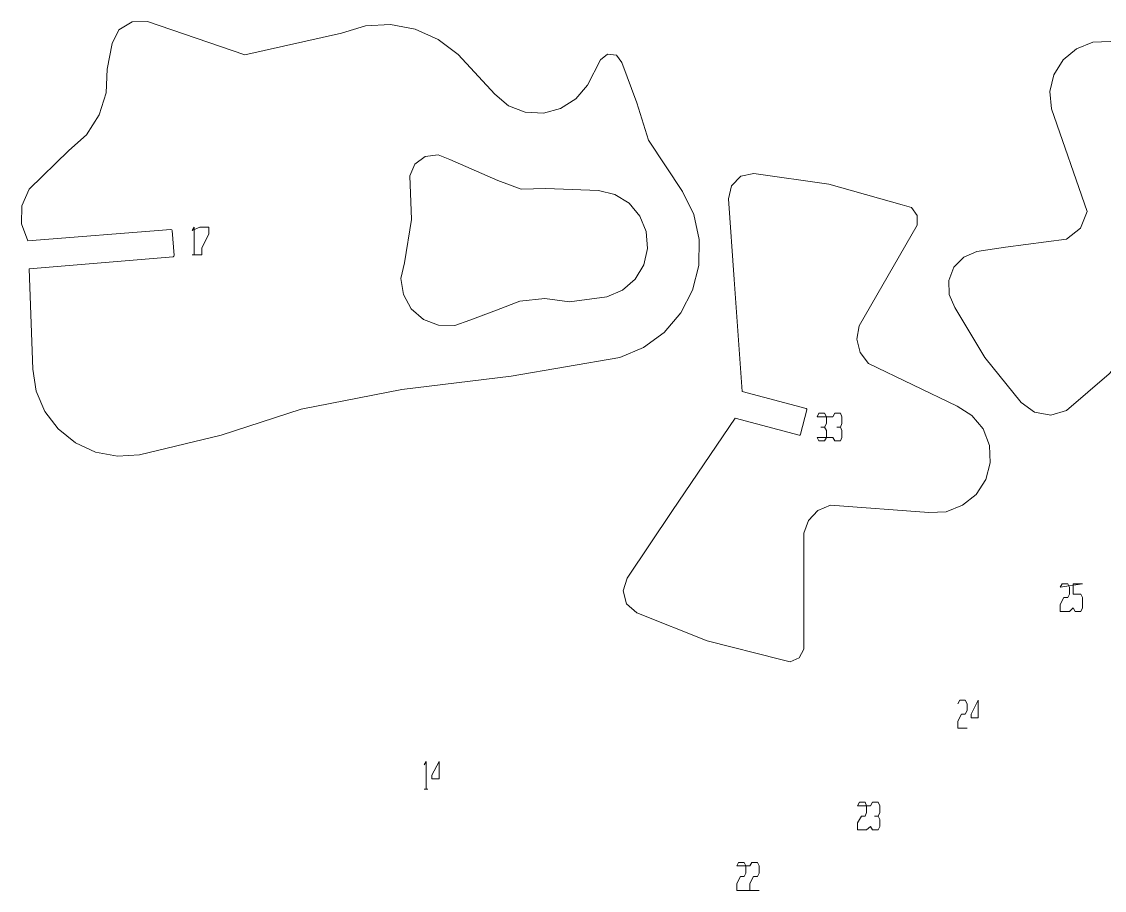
# Model space of a CAD drawing. Header units: millimetres. Extents: x -353 to 643, y -346 to 129.
# Drawn here: x -106 to 12.3, y -157.4 to -62.4 of the extents above; entities that cross this region are included whole.
import ezdxf

# ---------------------------------------------------------------- set-up
doc = ezdxf.new("R2010")
doc.units = ezdxf.units.MM
doc.header["$MEASUREMENT"] = 0
doc.layers.add('Layer 1', color=7, linetype='Continuous')

msp = doc.modelspace()

# ---------------------------------------------------------------- linework, layer by layer
at = {"layer": 'Layer 1', "lineweight": 9}
for points, knots in [([(-104.8052, -100.4263), (-104.8052, -100.4263), (-105.2111, -89.437), (-105.2111, -89.437), (-105.2111, -89.437), (-105.2111, -89.437), (-89.4666, -88.1322), (-89.4666, -88.1322), (-89.4666, -88.1322), (-89.4666, -88.1322), (-89.3796, -88.0742), (-89.3796, -88.0742), (-89.3796, -88.0742), (-89.3796, -88.0742), (-89.3506, -87.9872), (-89.3506, -87.9872), (-89.3506, -87.9872), (-89.3506, -87.9872), (-89.5826, -85.2326), (-89.5826, -85.2326), (-89.5826, -85.2326), (-89.5826, -85.2326), (-89.6115, -85.1746), (-89.6115, -85.1746), (-89.6115, -85.1746), (-89.6115, -85.1746), (-89.6985, -85.1456), (-89.6985, -85.1456), (-89.6985, -85.1456), (-89.6985, -85.1456), (-105.356, -86.3924), (-105.356, -86.3924), (-105.356, -86.3924), (-105.356, -86.3924), (-106.023, -84.5368), (-106.023, -84.5368), (-106.023, -84.5368), (-106.023, -84.5368), (-105.994, -82.5651), (-105.994, -82.5651), (-105.994, -82.5651), (-105.994, -82.5651), (-105.2111, -80.7383), (-105.2111, -80.7383), (-105.2111, -80.7383), (-105.2111, -80.7383), (-100.8618, -76.5051), (-100.8618, -76.5051), (-100.8618, -76.5051), (-100.8618, -76.5051), (-98.9481, -74.7942), (-98.9481, -74.7942), (-98.9481, -74.7942), (-98.9481, -74.7942), (-97.5563, -72.6196), (-97.5563, -72.6196), (-97.5563, -72.6196), (-97.5563, -72.6196), (-96.7734, -70.184), (-96.7734, -70.184), (-96.7734, -70.184), (-96.7734, -70.184), (-96.6865, -67.6034), (-96.6865, -67.6034), (-96.6865, -67.6034), (-96.6865, -67.6034), (-96.1355, -64.8199), (-96.1355, -64.8199), (-96.1355, -64.8199), (-96.1355, -64.8199), (-95.3817, -63.3121), (-95.3817, -63.3121), (-95.3817, -63.3121), (-95.3817, -63.3121), (-93.9319, -62.4422), (-93.9319, -62.4422), (-93.9319, -62.4422), (-93.9319, -62.4422), (-92.2502, -62.4133), (-92.2502, -62.4133), (-92.2502, -62.4133), (-92.2502, -62.4133), (-81.6088, -66.0377), (-81.6088, -66.0377), (-81.6088, -66.0377), (-81.6088, -66.0377), (-71.0546, -63.66), (-71.0546, -63.66), (-71.0546, -63.66), (-71.0546, -63.66), (-68.4159, -62.8771), (-68.4159, -62.8771), (-68.4159, -62.8771), (-68.4159, -62.8771), (-65.6903, -62.7322), (-65.6903, -62.7322), (-65.6903, -62.7322), (-65.6903, -62.7322), (-62.9938, -63.2251), (-62.9938, -63.2251), (-62.9938, -63.2251), (-62.9938, -63.2251), (-60.4712, -64.3559), (-60.4712, -64.3559), (-60.4712, -64.3559), (-60.4712, -64.3559), (-58.2965, -66.0086), (-58.2965, -66.0086), (-58.2965, -66.0086), (-58.2965, -66.0086), (-54.2951, -70.3579), (-54.2951, -70.3579), (-54.2951, -70.3579), (-54.2951, -70.3579), (-52.7875, -71.6048), (-52.7875, -71.6048), (-52.7875, -71.6048), (-52.7875, -71.6048), (-50.9607, -72.3007), (-50.9607, -72.3007), (-50.9607, -72.3007), (-50.9607, -72.3007), (-48.989, -72.4167), (-48.989, -72.4167), (-48.989, -72.4167), (-48.989, -72.4167), (-47.1043, -71.8948), (-47.1043, -71.8948), (-47.1043, -71.8948), (-47.1043, -71.8948), (-45.4516, -70.851), (-45.4516, -70.851), (-45.4516, -70.851), (-45.4516, -70.851), (-44.1758, -69.3431), (-44.1758, -69.3431), (-44.1758, -69.3431), (-44.1758, -69.3431), (-42.726, -66.5886), (-42.726, -66.5886), (-42.726, -66.5886), (-42.726, -66.5886), (-41.9721, -65.9797), (-41.9721, -65.9797), (-41.9721, -65.9797), (-41.9721, -65.9797), (-40.9862, -66.0956), (-40.9862, -66.0956), (-40.9862, -66.0956), (-40.9862, -66.0956), (-40.4064, -66.8785), (-40.4064, -66.8785), (-40.4064, -66.8785), (-40.4064, -66.8785), (-38.7536, -71.2859), (-38.7536, -71.2859), (-38.7536, -71.2859), (-38.7536, -71.2859), (-37.5068, -75.3742), (-37.5068, -75.3742), (-37.5068, -75.3742), (-37.5068, -75.3742), (-33.7664, -80.9704), (-33.7664, -80.9704), (-33.7664, -80.9704), (-33.7664, -80.9704), (-32.5486, -83.493), (-32.5486, -83.493), (-32.5486, -83.493), (-32.5486, -83.493), (-31.9397, -86.2475), (-31.9397, -86.2475), (-31.9397, -86.2475), (-31.9397, -86.2475), (-31.9978, -89.0601), (-31.9978, -89.0601), (-31.9978, -89.0601), (-31.9978, -89.0601), (-32.6646, -91.7567), (-32.6646, -91.7567), (-32.6646, -91.7567), (-32.6646, -91.7567), (-33.9694, -94.2502), (-33.9694, -94.2502), (-33.9694, -94.2502), (-33.9694, -94.2502), (-35.7961, -96.3959), (-35.7961, -96.3959), (-35.7961, -96.3959), (-35.7961, -96.3959), (-38.0577, -98.0486), (-38.0577, -98.0486), (-38.0577, -98.0486), (-38.0577, -98.0486), (-40.6383, -99.1505), (-40.6383, -99.1505), (-40.6383, -99.1505), (-40.6383, -99.1505), (-52.4975, -101.1801), (-52.4975, -101.1801), (-52.4975, -101.1801), (-52.4975, -101.1801), (-64.4436, -102.63), (-64.4436, -102.63), (-64.4436, -102.63), (-64.4436, -102.63), (-75.4618, -104.8046), (-75.4618, -104.8046), (-75.4618, -104.8046), (-75.4618, -104.8046), (-84.2184, -107.6171), (-84.2184, -107.6171), (-84.2184, -107.6171), (-84.2184, -107.6171), (-93.1491, -109.7628), (-93.1491, -109.7628), (-93.1491, -109.7628), (-93.1491, -109.7628), (-95.5556, -109.9078), (-95.5556, -109.9078), (-95.5556, -109.9078), (-95.5556, -109.9078), (-97.9333, -109.4728), (-97.9333, -109.4728), (-97.9333, -109.4728), (-97.9333, -109.4728), (-100.1369, -108.458), (-100.1369, -108.458), (-100.1369, -108.458), (-100.1369, -108.458), (-102.0217, -106.9502), (-102.0217, -106.9502), (-102.0217, -106.9502), (-102.0217, -106.9502), (-103.4714, -105.0365), (-103.4714, -105.0365), (-103.4714, -105.0365), (-103.4714, -105.0365), (-104.4282, -102.8039), (-104.4282, -102.8039), (-104.4282, -102.8039), (-104.4282, -102.8039), (-104.8052, -100.4263), (-104.8052, -100.4263)], [0, 0, 0, 0, 0.01612903, 0.01612903, 0.01612903, 0.01612903, 0.03225806, 0.03225806, 0.03225806, 0.03225806, 0.0483871, 0.0483871, 0.0483871, 0.0483871, 0.06451613, 0.06451613, 0.06451613, 0.06451613, 0.08064516, 0.08064516, 0.08064516, 0.08064516, 0.09677419, 0.09677419, 0.09677419, 0.09677419, 0.11290323, 0.11290323, 0.11290323, 0.11290323, 0.12903226, 0.12903226, 0.12903226, 0.12903226, 0.14516129, 0.14516129, 0.14516129, 0.14516129, 0.16129032, 0.16129032, 0.16129032, 0.16129032, 0.17741935, 0.17741935, 0.17741935, 0.17741935, 0.19354839, 0.19354839, 0.19354839, 0.19354839, 0.20967742, 0.20967742, 0.20967742, 0.20967742, 0.22580645, 0.22580645, 0.22580645, 0.22580645, 0.24193548, 0.24193548, 0.24193548, 0.24193548, 0.25806452, 0.25806452, 0.25806452, 0.25806452, 0.27419355, 0.27419355, 0.27419355, 0.27419355, 0.29032258, 0.29032258, 0.29032258, 0.29032258, 0.30645161, 0.30645161, 0.30645161, 0.30645161, 0.32258065, 0.32258065, 0.32258065, 0.32258065, 0.33870968, 0.33870968, 0.33870968, 0.33870968, 0.35483871, 0.35483871, 0.35483871, 0.35483871, 0.37096774, 0.37096774, 0.37096774, 0.37096774, 0.38709677, 0.38709677, 0.38709677, 0.38709677, 0.40322581, 0.40322581, 0.40322581, 0.40322581, 0.41935484, 0.41935484, 0.41935484, 0.41935484, 0.43548387, 0.43548387, 0.43548387, 0.43548387, 0.4516129, 0.4516129, 0.4516129, 0.4516129, 0.46774194, 0.46774194, 0.46774194, 0.46774194, 0.48387097, 0.48387097, 0.48387097, 0.48387097, 0.5, 0.5, 0.5, 0.5, 0.51612903, 0.51612903, 0.51612903, 0.51612903, 0.53225806, 0.53225806, 0.53225806, 0.53225806, 0.5483871, 0.5483871, 0.5483871, 0.5483871, 0.56451613, 0.56451613, 0.56451613, 0.56451613, 0.58064516, 0.58064516, 0.58064516, 0.58064516, 0.59677419, 0.59677419, 0.59677419, 0.59677419, 0.61290323, 0.61290323, 0.61290323, 0.61290323, 0.62903226, 0.62903226, 0.62903226, 0.62903226, 0.64516129, 0.64516129, 0.64516129, 0.64516129, 0.66129032, 0.66129032, 0.66129032, 0.66129032, 0.67741935, 0.67741935, 0.67741935, 0.67741935, 0.69354839, 0.69354839, 0.69354839, 0.69354839, 0.70967742, 0.70967742, 0.70967742, 0.70967742, 0.72580645, 0.72580645, 0.72580645, 0.72580645, 0.74193548, 0.74193548, 0.74193548, 0.74193548, 0.75806452, 0.75806452, 0.75806452, 0.75806452, 0.77419355, 0.77419355, 0.77419355, 0.77419355, 0.79032258, 0.79032258, 0.79032258, 0.79032258, 0.80645161, 0.80645161, 0.80645161, 0.80645161, 0.82258065, 0.82258065, 0.82258065, 0.82258065, 0.83870968, 0.83870968, 0.83870968, 0.83870968, 0.85483871, 0.85483871, 0.85483871, 0.85483871, 0.87096774, 0.87096774, 0.87096774, 0.87096774, 0.88709677, 0.88709677, 0.88709677, 0.88709677, 0.90322581, 0.90322581, 0.90322581, 0.90322581, 0.91935484, 0.91935484, 0.91935484, 0.91935484, 0.93548387, 0.93548387, 0.93548387, 0.93548387, 0.9516129, 0.9516129, 0.9516129, 0.9516129, 0.96774194, 0.96774194, 0.96774194, 0.96774194, 1, 1, 1, 1]), ([(26.6309, -87.6103), (26.6309, -87.6103), (24.4562, -88.0161), (24.4562, -88.0161), (24.4562, -88.0161), (24.4562, -88.0161), (21.0348, -82.2461), (21.0348, -82.2461), (21.0348, -82.2461), (21.0348, -82.2461), (20.9768, -82.1881), (20.9768, -82.1881), (20.9768, -82.1881), (20.9768, -82.1881), (20.8898, -82.2171), (20.8898, -82.2171), (20.8898, -82.2171), (20.8898, -82.2171), (18.5122, -83.6089), (18.5122, -83.6089), (18.5122, -83.6089), (18.5122, -83.6089), (18.4542, -83.6959), (18.4542, -83.6959), (18.4542, -83.6959), (18.4542, -83.6959), (18.4542, -83.7829), (18.4542, -83.7829), (18.4542, -83.7829), (18.4542, -83.7829), (21.8177, -89.466), (21.8177, -89.466), (21.8177, -89.466), (21.8177, -89.466), (21.8177, -89.6109), (21.8177, -89.6109), (21.8177, -89.6109), (21.8177, -89.6109), (20.4548, -91.2637), (20.4548, -91.2637), (20.4548, -91.2637), (20.4548, -91.2637), (16.9754, -96.3379), (16.9754, -96.3379), (16.9754, -96.3379), (16.9754, -96.3379), (12.8581, -100.9191), (12.8581, -100.9191), (12.8581, -100.9191), (12.8581, -100.9191), (8.1898, -104.9205), (8.1898, -104.9205), (8.1898, -104.9205), (8.1898, -104.9205), (6.4792, -105.4424), (6.4792, -105.4424), (6.4792, -105.4424), (6.4792, -105.4424), (4.7104, -105.1235), (4.7104, -105.1235), (4.7104, -105.1235), (4.7104, -105.1235), (3.2607, -104.0506), (3.2607, -104.0506), (3.2607, -104.0506), (3.2607, -104.0506), (-0.7407, -99.1215), (-0.7407, -99.1215), (-0.7407, -99.1215), (-0.7407, -99.1215), (-4.0171, -93.6702), (-4.0171, -93.6702), (-4.0171, -93.6702), (-4.0171, -93.6702), (-4.626, -92.2496), (-4.626, -92.2496), (-4.626, -92.2496), (-4.626, -92.2496), (-4.655, -90.7127), (-4.655, -90.7127), (-4.655, -90.7127), (-4.655, -90.7127), (-4.1041, -89.263), (-4.1041, -89.263), (-4.1041, -89.263), (-4.1041, -89.263), (-3.0023, -88.1612), (-3.0023, -88.1612), (-3.0023, -88.1612), (-3.0023, -88.1612), (-1.5815, -87.5523), (-1.5815, -87.5523), (-1.5815, -87.5523), (-1.5815, -87.5523), (1.55, -87.0883), (1.55, -87.0883), (1.55, -87.0883), (1.55, -87.0883), (8.2188, -86.1894), (8.2188, -86.1894), (8.2188, -86.1894), (8.2188, -86.1894), (9.7266, -85.0007), (9.7266, -85.0007), (9.7266, -85.0007), (9.7266, -85.0007), (10.4514, -83.174), (10.4514, -83.174), (10.4514, -83.174), (10.4514, -83.174), (6.5662, -71.9527), (6.5662, -71.9527), (6.5662, -71.9527), (6.5662, -71.9527), (6.3922, -70.0681), (6.3922, -70.0681), (6.3922, -70.0681), (6.3922, -70.0681), (6.827, -68.2123), (6.827, -68.2123), (6.827, -68.2123), (6.827, -68.2123), (7.8418, -66.5886), (7.8418, -66.5886), (7.8418, -66.5886), (7.8418, -66.5886), (9.2917, -65.3708), (9.2917, -65.3708), (9.2917, -65.3708), (9.2917, -65.3708), (11.0894, -64.6749), (11.0894, -64.6749), (11.0894, -64.6749), (11.0894, -64.6749), (12.974, -64.5879), (12.974, -64.5879), (12.974, -64.5879), (12.974, -64.5879), (14.8298, -65.0808), (14.8298, -65.0808), (14.8298, -65.0808), (14.8298, -65.0808), (16.3955, -66.1537), (16.3955, -66.1537), (16.3955, -66.1537), (16.3955, -66.1537), (24.3692, -74.9393), (24.3692, -74.9393), (24.3692, -74.9393), (24.3692, -74.9393), (26.312, -75.2003), (26.312, -75.2003), (26.312, -75.2003), (26.312, -75.2003), (28.0807, -74.4174), (28.0807, -74.4174), (28.0807, -74.4174), (28.0807, -74.4174), (32.0821, -68.9952), (32.0821, -68.9952), (32.0821, -68.9952), (32.0821, -68.9952), (33.9958, -66.5016), (33.9958, -66.5016), (33.9958, -66.5016), (33.9958, -66.5016), (35.2136, -65.5158), (35.2136, -65.5158), (35.2136, -65.5158), (35.2136, -65.5158), (36.6924, -65.1099), (36.6924, -65.1099), (36.6924, -65.1099), (36.6924, -65.1099), (38.2291, -65.3127), (38.2291, -65.3127), (38.2291, -65.3127), (38.2291, -65.3127), (39.5918, -66.0667), (39.5918, -66.0667), (39.5918, -66.0667), (39.5918, -66.0667), (40.5198, -67.2845), (40.5198, -67.2845), (40.5198, -67.2845), (40.5198, -67.2845), (43.7382, -72.7936), (43.7382, -72.7936), (43.7382, -72.7936), (43.7382, -72.7936), (46.1158, -78.6797), (46.1158, -78.6797), (46.1158, -78.6797), (46.1158, -78.6797), (46.3767, -80.4483), (46.3767, -80.4483), (46.3767, -80.4483), (46.3767, -80.4483), (45.7969, -82.1592), (45.7969, -82.1592), (45.7969, -82.1592), (45.7969, -82.1592), (44.5211, -83.4059), (44.5211, -83.4059), (44.5211, -83.4059), (44.5211, -83.4059), (38.751, -85.5805), (38.751, -85.5805), (38.751, -85.5805), (38.751, -85.5805), (32.778, -86.9723), (32.778, -86.9723), (32.778, -86.9723), (32.778, -86.9723), (26.6309, -87.6103), (26.6309, -87.6103)], [0, 0, 0, 0, 0.01818182, 0.01818182, 0.01818182, 0.01818182, 0.03636364, 0.03636364, 0.03636364, 0.03636364, 0.05454545, 0.05454545, 0.05454545, 0.05454545, 0.07272727, 0.07272727, 0.07272727, 0.07272727, 0.09090909, 0.09090909, 0.09090909, 0.09090909, 0.10909091, 0.10909091, 0.10909091, 0.10909091, 0.12727273, 0.12727273, 0.12727273, 0.12727273, 0.14545455, 0.14545455, 0.14545455, 0.14545455, 0.16363636, 0.16363636, 0.16363636, 0.16363636, 0.18181818, 0.18181818, 0.18181818, 0.18181818, 0.2, 0.2, 0.2, 0.2, 0.21818182, 0.21818182, 0.21818182, 0.21818182, 0.23636364, 0.23636364, 0.23636364, 0.23636364, 0.25454545, 0.25454545, 0.25454545, 0.25454545, 0.27272727, 0.27272727, 0.27272727, 0.27272727, 0.29090909, 0.29090909, 0.29090909, 0.29090909, 0.30909091, 0.30909091, 0.30909091, 0.30909091, 0.32727273, 0.32727273, 0.32727273, 0.32727273, 0.34545455, 0.34545455, 0.34545455, 0.34545455, 0.36363636, 0.36363636, 0.36363636, 0.36363636, 0.38181818, 0.38181818, 0.38181818, 0.38181818, 0.4, 0.4, 0.4, 0.4, 0.41818182, 0.41818182, 0.41818182, 0.41818182, 0.43636364, 0.43636364, 0.43636364, 0.43636364, 0.45454545, 0.45454545, 0.45454545, 0.45454545, 0.47272727, 0.47272727, 0.47272727, 0.47272727, 0.49090909, 0.49090909, 0.49090909, 0.49090909, 0.50909091, 0.50909091, 0.50909091, 0.50909091, 0.52727273, 0.52727273, 0.52727273, 0.52727273, 0.54545455, 0.54545455, 0.54545455, 0.54545455, 0.56363636, 0.56363636, 0.56363636, 0.56363636, 0.58181818, 0.58181818, 0.58181818, 0.58181818, 0.6, 0.6, 0.6, 0.6, 0.61818182, 0.61818182, 0.61818182, 0.61818182, 0.63636364, 0.63636364, 0.63636364, 0.63636364, 0.65454545, 0.65454545, 0.65454545, 0.65454545, 0.67272727, 0.67272727, 0.67272727, 0.67272727, 0.69090909, 0.69090909, 0.69090909, 0.69090909, 0.70909091, 0.70909091, 0.70909091, 0.70909091, 0.72727273, 0.72727273, 0.72727273, 0.72727273, 0.74545455, 0.74545455, 0.74545455, 0.74545455, 0.76363636, 0.76363636, 0.76363636, 0.76363636, 0.78181818, 0.78181818, 0.78181818, 0.78181818, 0.8, 0.8, 0.8, 0.8, 0.81818182, 0.81818182, 0.81818182, 0.81818182, 0.83636364, 0.83636364, 0.83636364, 0.83636364, 0.85454545, 0.85454545, 0.85454545, 0.85454545, 0.87272727, 0.87272727, 0.87272727, 0.87272727, 0.89090909, 0.89090909, 0.89090909, 0.89090909, 0.90909091, 0.90909091, 0.90909091, 0.90909091, 0.92727273, 0.92727273, 0.92727273, 0.92727273, 0.94545455, 0.94545455, 0.94545455, 0.94545455, 0.96363636, 0.96363636, 0.96363636, 0.96363636, 1, 1, 1, 1]), ([(-55.571, -94.4822), (-55.571, -94.4822), (-55.571, -94.5112), (-55.571, -94.5112), (-55.571, -94.5112), (-55.571, -94.5112), (-54.1212, -93.9602), (-54.1212, -93.9602), (-54.1212, -93.9602), (-54.1212, -93.9602), (-51.5697, -92.9745), (-51.5697, -92.9745), (-51.5697, -92.9745), (-51.5697, -92.9745), (-48.844, -92.6845), (-48.844, -92.6845), (-48.844, -92.6845), (-48.844, -92.6845), (-46.1475, -93.0615), (-46.1475, -93.0615), (-46.1475, -93.0615), (-46.1475, -93.0615), (-42.0301, -92.5105), (-42.0301, -92.5105), (-42.0301, -92.5105), (-42.0301, -92.5105), (-40.3484, -91.7856), (-40.3484, -91.7856), (-40.3484, -91.7856), (-40.3484, -91.7856), (-38.9566, -90.5678), (-38.9566, -90.5678), (-38.9566, -90.5678), (-38.9566, -90.5678), (-37.9998, -89.002), (-37.9998, -89.002), (-37.9998, -89.002), (-37.9998, -89.002), (-37.5938, -87.2044), (-37.5938, -87.2044), (-37.5938, -87.2044), (-37.5938, -87.2044), (-37.7388, -85.3777), (-37.7388, -85.3777), (-37.7388, -85.3777), (-37.7388, -85.3777), (-38.4347, -83.6959), (-38.4347, -83.6959), (-38.4347, -83.6959), (-38.4347, -83.6959), (-39.6235, -82.2752), (-39.6235, -82.2752), (-39.6235, -82.2752), (-39.6235, -82.2752), (-41.1893, -81.3183), (-41.1893, -81.3183), (-41.1893, -81.3183), (-41.1893, -81.3183), (-42.958, -80.8834), (-42.958, -80.8834), (-42.958, -80.8834), (-42.958, -80.8834), (-48.728, -80.6514), (-48.728, -80.6514), (-48.728, -80.6514), (-48.728, -80.6514), (-51.4246, -80.7383), (-51.4246, -80.7383), (-51.4246, -80.7383), (-51.4246, -80.7383), (-53.9762, -79.7815), (-53.9762, -79.7815), (-53.9762, -79.7815), (-53.9762, -79.7815), (-59.1954, -77.4909), (-59.1954, -77.4909), (-59.1954, -77.4909), (-59.1954, -77.4909), (-60.5002, -76.969), (-60.5002, -76.969), (-60.5002, -76.969), (-60.5002, -76.969), (-61.892, -77.143), (-61.892, -77.143), (-61.892, -77.143), (-61.892, -77.143), (-63.0228, -77.9838), (-63.0228, -77.9838), (-63.0228, -77.9838), (-63.0228, -77.9838), (-63.6027, -79.2596), (-63.6027, -79.2596), (-63.6027, -79.2596), (-63.6027, -79.2596), (-63.3998, -84.0438), (-63.3998, -84.0438), (-63.3998, -84.0438), (-63.3998, -84.0438), (-64.1827, -88.7701), (-64.1827, -88.7701), (-64.1827, -88.7701), (-64.1827, -88.7701), (-64.5595, -90.5098), (-64.5595, -90.5098), (-64.5595, -90.5098), (-64.5595, -90.5098), (-64.2696, -92.2496), (-64.2696, -92.2496), (-64.2696, -92.2496), (-64.2696, -92.2496), (-63.4287, -93.8153), (-63.4287, -93.8153), (-63.4287, -93.8153), (-63.4287, -93.8153), (-62.095, -94.9752), (-62.095, -94.9752), (-62.095, -94.9752), (-62.095, -94.9752), (-60.4422, -95.613), (-60.4422, -95.613), (-60.4422, -95.613), (-60.4422, -95.613), (-58.6735, -95.642), (-58.6735, -95.642), (-58.6735, -95.642), (-58.6735, -95.642), (-57.0207, -95.0622), (-57.0207, -95.0622), (-57.0207, -95.0622), (-57.0207, -95.0622), (-55.571, -94.5112), (-55.571, -94.5112), (-55.571, -94.5112), (-55.571, -94.5112), (-55.571, -94.4822), (-55.571, -94.4822)], [0, 0, 0, 0, 0.02857143, 0.02857143, 0.02857143, 0.02857143, 0.05714286, 0.05714286, 0.05714286, 0.05714286, 0.08571429, 0.08571429, 0.08571429, 0.08571429, 0.11428571, 0.11428571, 0.11428571, 0.11428571, 0.14285714, 0.14285714, 0.14285714, 0.14285714, 0.17142857, 0.17142857, 0.17142857, 0.17142857, 0.2, 0.2, 0.2, 0.2, 0.22857143, 0.22857143, 0.22857143, 0.22857143, 0.25714286, 0.25714286, 0.25714286, 0.25714286, 0.28571429, 0.28571429, 0.28571429, 0.28571429, 0.31428571, 0.31428571, 0.31428571, 0.31428571, 0.34285714, 0.34285714, 0.34285714, 0.34285714, 0.37142857, 0.37142857, 0.37142857, 0.37142857, 0.4, 0.4, 0.4, 0.4, 0.42857143, 0.42857143, 0.42857143, 0.42857143, 0.45714286, 0.45714286, 0.45714286, 0.45714286, 0.48571429, 0.48571429, 0.48571429, 0.48571429, 0.51428571, 0.51428571, 0.51428571, 0.51428571, 0.54285714, 0.54285714, 0.54285714, 0.54285714, 0.57142857, 0.57142857, 0.57142857, 0.57142857, 0.6, 0.6, 0.6, 0.6, 0.62857143, 0.62857143, 0.62857143, 0.62857143, 0.65714286, 0.65714286, 0.65714286, 0.65714286, 0.68571429, 0.68571429, 0.68571429, 0.68571429, 0.71428571, 0.71428571, 0.71428571, 0.71428571, 0.74285714, 0.74285714, 0.74285714, 0.74285714, 0.77142857, 0.77142857, 0.77142857, 0.77142857, 0.8, 0.8, 0.8, 0.8, 0.82857143, 0.82857143, 0.82857143, 0.82857143, 0.85714286, 0.85714286, 0.85714286, 0.85714286, 0.88571429, 0.88571429, 0.88571429, 0.88571429, 0.91428571, 0.91428571, 0.91428571, 0.91428571, 0.94285714, 0.94285714, 0.94285714, 0.94285714, 1, 1, 1, 1]), ([(-34.8683, -115.8808), (-34.8683, -115.8808), (-28.0095, -105.7654), (-28.0095, -105.7654), (-28.0095, -105.7654), (-28.0095, -105.7654), (-21.0375, -107.6171), (-21.0375, -107.6171), (-21.0375, -107.6171), (-21.0375, -107.6171), (-20.9215, -107.6171), (-20.9215, -107.6171), (-20.9215, -107.6171), (-20.9215, -107.6171), (-20.8635, -107.5301), (-20.8635, -107.5301), (-20.8635, -107.5301), (-20.8635, -107.5301), (-20.1676, -104.8626), (-20.1676, -104.8626), (-20.1676, -104.8626), (-20.1676, -104.8626), (-20.1676, -104.7756), (-20.1676, -104.7756), (-20.1676, -104.7756), (-20.1676, -104.7756), (-20.2546, -104.7175), (-20.2546, -104.7175), (-20.2546, -104.7175), (-20.2546, -104.7175), (-27.2424, -102.8619), (-27.2424, -102.8619), (-27.2424, -102.8619), (-27.2424, -102.8619), (-28.1413, -90.6257), (-28.1413, -90.6257), (-28.1413, -90.6257), (-28.1413, -90.6257), (-28.7502, -81.7822), (-28.7502, -81.7822), (-28.7502, -81.7822), (-28.7502, -81.7822), (-28.4313, -80.3614), (-28.4313, -80.3614), (-28.4313, -80.3614), (-28.4313, -80.3614), (-27.3875, -79.3175), (-27.3875, -79.3175), (-27.3875, -79.3175), (-27.3875, -79.3175), (-25.9667, -79.0277), (-25.9667, -79.0277), (-25.9667, -79.0277), (-25.9667, -79.0277), (-17.7609, -80.1874), (-17.7609, -80.1874), (-17.7609, -80.1874), (-17.7609, -80.1874), (-9.7582, -82.449), (-9.7582, -82.449), (-9.7582, -82.449), (-9.7582, -82.449), (-8.7434, -82.739), (-8.7434, -82.739), (-8.7434, -82.739), (-8.7434, -82.739), (-8.1054, -83.6089), (-8.1054, -83.6089), (-8.1054, -83.6089), (-8.1054, -83.6089), (-8.1345, -84.6527), (-8.1345, -84.6527), (-8.1345, -84.6527), (-8.1345, -84.6527), (-14.4554, -95.6709), (-14.4554, -95.6709), (-14.4554, -95.6709), (-14.4554, -95.6709), (-14.7164, -97.1497), (-14.7164, -97.1497), (-14.7164, -97.1497), (-14.7164, -97.1497), (-14.3395, -98.5996), (-14.3395, -98.5996), (-14.3395, -98.5996), (-14.3395, -98.5996), (-13.4406, -99.7883), (-13.4406, -99.7883), (-13.4406, -99.7883), (-13.4406, -99.7883), (-3.7561, -104.4565), (-3.7561, -104.4565), (-3.7561, -104.4565), (-3.7561, -104.4565), (-2.1324, -105.4715), (-2.1324, -105.4715), (-2.1324, -105.4715), (-2.1324, -105.4715), (-0.9146, -106.9502), (-0.9146, -106.9502), (-0.9146, -106.9502), (-0.9146, -106.9502), (-0.2187, -108.7479), (-0.2187, -108.7479), (-0.2187, -108.7479), (-0.2187, -108.7479), (-0.1318, -110.6616), (-0.1318, -110.6616), (-0.1318, -110.6616), (-0.1318, -110.6616), (-0.6246, -112.4883), (-0.6246, -112.4883), (-0.6246, -112.4883), (-0.6246, -112.4883), (-1.6685, -114.112), (-1.6685, -114.112), (-1.6685, -114.112), (-1.6685, -114.112), (-3.1472, -115.3009), (-3.1472, -115.3009), (-3.1472, -115.3009), (-3.1472, -115.3009), (-4.945, -115.9968), (-4.945, -115.9968), (-4.945, -115.9968), (-4.945, -115.9968), (-6.8587, -116.0838), (-6.8587, -116.0838), (-6.8587, -116.0838), (-6.8587, -116.0838), (-17.5869, -115.3009), (-17.5869, -115.3009), (-17.5869, -115.3009), (-17.5869, -115.3009), (-18.9787, -115.8517), (-18.9787, -115.8517), (-18.9787, -115.8517), (-18.9787, -115.8517), (-19.9937, -116.9537), (-19.9937, -116.9537), (-19.9937, -116.9537), (-19.9937, -116.9537), (-20.5156, -118.3454), (-20.5156, -118.3454), (-20.5156, -118.3454), (-20.5156, -118.3454), (-20.5156, -131.0454), (-20.5156, -131.0454), (-20.5156, -131.0454), (-20.5156, -131.0454), (-21.0375, -131.9732), (-21.0375, -131.9732), (-21.0375, -131.9732), (-21.0375, -131.9732), (-21.9943, -132.4082), (-21.9943, -132.4082), (-21.9943, -132.4082), (-21.9943, -132.4082), (-23.0382, -132.1472), (-23.0382, -132.1472), (-23.0382, -132.1472), (-23.0382, -132.1472), (-31.0698, -130.1175), (-31.0698, -130.1175), (-31.0698, -130.1175), (-31.0698, -130.1175), (-38.7827, -127.0441), (-38.7827, -127.0441), (-38.7827, -127.0441), (-38.7827, -127.0441), (-39.8845, -126.0582), (-39.8845, -126.0582), (-39.8845, -126.0582), (-39.8845, -126.0582), (-40.2614, -124.6664), (-40.2614, -124.6664), (-40.2614, -124.6664), (-40.2614, -124.6664), (-39.8265, -123.2746), (-39.8265, -123.2746), (-39.8265, -123.2746), (-39.8265, -123.2746), (-34.8683, -115.8808), (-34.8683, -115.8808)], [0, 0, 0, 0, 0.0212766, 0.0212766, 0.0212766, 0.0212766, 0.04255319, 0.04255319, 0.04255319, 0.04255319, 0.06382979, 0.06382979, 0.06382979, 0.06382979, 0.08510638, 0.08510638, 0.08510638, 0.08510638, 0.10638298, 0.10638298, 0.10638298, 0.10638298, 0.12765957, 0.12765957, 0.12765957, 0.12765957, 0.14893617, 0.14893617, 0.14893617, 0.14893617, 0.17021277, 0.17021277, 0.17021277, 0.17021277, 0.19148936, 0.19148936, 0.19148936, 0.19148936, 0.21276596, 0.21276596, 0.21276596, 0.21276596, 0.23404255, 0.23404255, 0.23404255, 0.23404255, 0.25531915, 0.25531915, 0.25531915, 0.25531915, 0.27659574, 0.27659574, 0.27659574, 0.27659574, 0.29787234, 0.29787234, 0.29787234, 0.29787234, 0.31914894, 0.31914894, 0.31914894, 0.31914894, 0.34042553, 0.34042553, 0.34042553, 0.34042553, 0.36170213, 0.36170213, 0.36170213, 0.36170213, 0.38297872, 0.38297872, 0.38297872, 0.38297872, 0.40425532, 0.40425532, 0.40425532, 0.40425532, 0.42553191, 0.42553191, 0.42553191, 0.42553191, 0.44680851, 0.44680851, 0.44680851, 0.44680851, 0.46808511, 0.46808511, 0.46808511, 0.46808511, 0.4893617, 0.4893617, 0.4893617, 0.4893617, 0.5106383, 0.5106383, 0.5106383, 0.5106383, 0.53191489, 0.53191489, 0.53191489, 0.53191489, 0.55319149, 0.55319149, 0.55319149, 0.55319149, 0.57446809, 0.57446809, 0.57446809, 0.57446809, 0.59574468, 0.59574468, 0.59574468, 0.59574468, 0.61702128, 0.61702128, 0.61702128, 0.61702128, 0.63829787, 0.63829787, 0.63829787, 0.63829787, 0.65957447, 0.65957447, 0.65957447, 0.65957447, 0.68085106, 0.68085106, 0.68085106, 0.68085106, 0.70212766, 0.70212766, 0.70212766, 0.70212766, 0.72340426, 0.72340426, 0.72340426, 0.72340426, 0.74468085, 0.74468085, 0.74468085, 0.74468085, 0.76595745, 0.76595745, 0.76595745, 0.76595745, 0.78723404, 0.78723404, 0.78723404, 0.78723404, 0.80851064, 0.80851064, 0.80851064, 0.80851064, 0.82978723, 0.82978723, 0.82978723, 0.82978723, 0.85106383, 0.85106383, 0.85106383, 0.85106383, 0.87234043, 0.87234043, 0.87234043, 0.87234043, 0.89361702, 0.89361702, 0.89361702, 0.89361702, 0.91489362, 0.91489362, 0.91489362, 0.91489362, 0.93617021, 0.93617021, 0.93617021, 0.93617021, 0.95744681, 0.95744681, 0.95744681, 0.95744681, 1, 1, 1, 1]), ([(-86.3351, -87.9003), (-86.3351, -87.9003), (-87.3789, -87.9003), (-87.3789, -87.9003), (-87.3789, -87.9003), (-87.3789, -87.9003), (-86.973, -87.9003), (-86.973, -87.9003), (-86.973, -87.9003), (-86.973, -87.9003), (-87.1759, -87.9003), (-87.1759, -87.9003), (-87.1759, -87.9003), (-87.1759, -87.9003), (-87.1759, -84.8846), (-87.1759, -84.8846), (-87.1759, -84.8846), (-87.1759, -84.8846), (-87.3789, -85.2616), (-87.3789, -85.2616), (-87.3789, -85.2616), (-87.3789, -85.2616), (-86.5381, -84.8846), (-86.5381, -84.8846), (-86.5381, -84.8846), (-86.5381, -84.8846), (-85.5522, -84.8846), (-85.5522, -84.8846), (-85.5522, -84.8846), (-85.5522, -84.8846), (-85.5522, -85.6386), (-85.5522, -85.6386), (-85.5522, -85.6386), (-85.5522, -85.6386), (-86.3351, -87.1463), (-86.3351, -87.1463), (-86.3351, -87.1463), (-86.3351, -87.1463), (-86.3351, -87.9003), (-86.3351, -87.9003)], [0, 0, 0, 0, 0.09090909, 0.09090909, 0.09090909, 0.09090909, 0.18181818, 0.18181818, 0.18181818, 0.18181818, 0.27272727, 0.27272727, 0.27272727, 0.27272727, 0.36363636, 0.36363636, 0.36363636, 0.36363636, 0.45454545, 0.45454545, 0.45454545, 0.45454545, 0.54545455, 0.54545455, 0.54545455, 0.54545455, 0.63636364, 0.63636364, 0.63636364, 0.63636364, 0.72727273, 0.72727273, 0.72727273, 0.72727273, 0.81818182, 0.81818182, 0.81818182, 0.81818182, 1, 1, 1, 1]), ([(-17.326, -105.6164), (-17.326, -105.6164), (-19.0657, -105.6164), (-19.0657, -105.6164), (-19.0657, -105.6164), (-19.0657, -105.6164), (-18.8628, -105.2394), (-18.8628, -105.2394), (-18.8628, -105.2394), (-18.8628, -105.2394), (-18.2539, -105.2394), (-18.2539, -105.2394), (-18.2539, -105.2394), (-18.2539, -105.2394), (-18.0509, -105.6164), (-18.0509, -105.6164), (-18.0509, -105.6164), (-18.0509, -105.6164), (-18.0509, -106.3702), (-18.0509, -106.3702), (-18.0509, -106.3702), (-18.0509, -106.3702), (-18.2539, -106.7472), (-18.2539, -106.7472), (-18.2539, -106.7472), (-18.2539, -106.7472), (-18.6598, -106.7472), (-18.6598, -106.7472), (-18.6598, -106.7472), (-18.6598, -106.7472), (-18.2539, -106.7472), (-18.2539, -106.7472), (-18.2539, -106.7472), (-18.2539, -106.7472), (-18.0509, -107.1242), (-18.0509, -107.1242), (-18.0509, -107.1242), (-18.0509, -107.1242), (-18.0509, -107.878), (-18.0509, -107.878), (-18.0509, -107.878), (-18.0509, -107.878), (-18.2539, -108.255), (-18.2539, -108.255), (-18.2539, -108.255), (-18.2539, -108.255), (-18.8628, -108.255), (-18.8628, -108.255), (-18.8628, -108.255), (-18.8628, -108.255), (-19.0657, -107.878), (-19.0657, -107.878), (-19.0657, -107.878), (-19.0657, -107.878), (-17.326, -107.878), (-17.326, -107.878), (-17.326, -107.878), (-17.326, -107.878), (-17.1231, -108.255), (-17.1231, -108.255), (-17.1231, -108.255), (-17.1231, -108.255), (-16.5142, -108.255), (-16.5142, -108.255), (-16.5142, -108.255), (-16.5142, -108.255), (-16.3402, -107.878), (-16.3402, -107.878), (-16.3402, -107.878), (-16.3402, -107.878), (-16.3402, -107.1242), (-16.3402, -107.1242), (-16.3402, -107.1242), (-16.3402, -107.1242), (-16.5142, -106.7472), (-16.5142, -106.7472), (-16.5142, -106.7472), (-16.5142, -106.7472), (-16.9201, -106.7472), (-16.9201, -106.7472), (-16.9201, -106.7472), (-16.9201, -106.7472), (-16.5142, -106.7472), (-16.5142, -106.7472), (-16.5142, -106.7472), (-16.5142, -106.7472), (-16.3402, -106.3702), (-16.3402, -106.3702), (-16.3402, -106.3702), (-16.3402, -106.3702), (-16.3402, -105.6164), (-16.3402, -105.6164), (-16.3402, -105.6164), (-16.3402, -105.6164), (-16.5142, -105.2394), (-16.5142, -105.2394), (-16.5142, -105.2394), (-16.5142, -105.2394), (-17.1231, -105.2394), (-17.1231, -105.2394), (-17.1231, -105.2394), (-17.1231, -105.2394), (-17.326, -105.6164), (-17.326, -105.6164)], [0, 0, 0, 0, 0.03703704, 0.03703704, 0.03703704, 0.03703704, 0.07407407, 0.07407407, 0.07407407, 0.07407407, 0.11111111, 0.11111111, 0.11111111, 0.11111111, 0.14814815, 0.14814815, 0.14814815, 0.14814815, 0.18518519, 0.18518519, 0.18518519, 0.18518519, 0.22222222, 0.22222222, 0.22222222, 0.22222222, 0.25925926, 0.25925926, 0.25925926, 0.25925926, 0.2962963, 0.2962963, 0.2962963, 0.2962963, 0.33333333, 0.33333333, 0.33333333, 0.33333333, 0.37037037, 0.37037037, 0.37037037, 0.37037037, 0.40740741, 0.40740741, 0.40740741, 0.40740741, 0.44444444, 0.44444444, 0.44444444, 0.44444444, 0.48148148, 0.48148148, 0.48148148, 0.48148148, 0.51851852, 0.51851852, 0.51851852, 0.51851852, 0.55555556, 0.55555556, 0.55555556, 0.55555556, 0.59259259, 0.59259259, 0.59259259, 0.59259259, 0.62962963, 0.62962963, 0.62962963, 0.62962963, 0.66666667, 0.66666667, 0.66666667, 0.66666667, 0.7037037, 0.7037037, 0.7037037, 0.7037037, 0.74074074, 0.74074074, 0.74074074, 0.74074074, 0.77777778, 0.77777778, 0.77777778, 0.77777778, 0.81481481, 0.81481481, 0.81481481, 0.81481481, 0.85185185, 0.85185185, 0.85185185, 0.85185185, 0.88888889, 0.88888889, 0.88888889, 0.88888889, 0.92592593, 0.92592593, 0.92592593, 0.92592593, 1, 1, 1, 1]), ([(9.9585, -123.8835), (9.9585, -123.8835), (7.5229, -124.2605), (7.5229, -124.2605), (7.5229, -124.2605), (7.5229, -124.2605), (7.7259, -123.8835), (7.7259, -123.8835), (7.7259, -123.8835), (7.7259, -123.8835), (8.3349, -123.8835), (8.3349, -123.8835), (8.3349, -123.8835), (8.3349, -123.8835), (8.5377, -124.2605), (8.5377, -124.2605), (8.5377, -124.2605), (8.5377, -124.2605), (8.5377, -125.0143), (8.5377, -125.0143), (8.5377, -125.0143), (8.5377, -125.0143), (8.3349, -125.3913), (8.3349, -125.3913), (8.3349, -125.3913), (8.3349, -125.3913), (7.9288, -125.3913), (7.9288, -125.3913), (7.9288, -125.3913), (7.9288, -125.3913), (7.5229, -126.1451), (7.5229, -126.1451), (7.5229, -126.1451), (7.5229, -126.1451), (7.5229, -126.899), (7.5229, -126.899), (7.5229, -126.899), (7.5229, -126.899), (8.5377, -126.899), (8.5377, -126.899), (8.5377, -126.899), (8.5377, -126.899), (8.9438, -126.5221), (8.9438, -126.5221), (8.9438, -126.5221), (8.9438, -126.5221), (9.1466, -126.899), (9.1466, -126.899), (9.1466, -126.899), (9.1466, -126.899), (9.7555, -126.899), (9.7555, -126.899), (9.7555, -126.899), (9.7555, -126.899), (9.9585, -126.5221), (9.9585, -126.5221), (9.9585, -126.5221), (9.9585, -126.5221), (9.9585, -125.3913), (9.9585, -125.3913), (9.9585, -125.3913), (9.9585, -125.3913), (9.7555, -125.0143), (9.7555, -125.0143), (9.7555, -125.0143), (9.7555, -125.0143), (8.9438, -125.0143), (8.9438, -125.0143), (8.9438, -125.0143), (8.9438, -125.0143), (8.9438, -123.8835), (8.9438, -123.8835), (8.9438, -123.8835), (8.9438, -123.8835), (9.9585, -123.8835), (9.9585, -123.8835)], [0, 0, 0, 0, 0.05, 0.05, 0.05, 0.05, 0.1, 0.1, 0.1, 0.1, 0.15, 0.15, 0.15, 0.15, 0.2, 0.2, 0.2, 0.2, 0.25, 0.25, 0.25, 0.25, 0.3, 0.3, 0.3, 0.3, 0.35, 0.35, 0.35, 0.35, 0.4, 0.4, 0.4, 0.4, 0.45, 0.45, 0.45, 0.45, 0.5, 0.5, 0.5, 0.5, 0.55, 0.55, 0.55, 0.55, 0.6, 0.6, 0.6, 0.6, 0.65, 0.65, 0.65, 0.65, 0.7, 0.7, 0.7, 0.7, 0.75, 0.75, 0.75, 0.75, 0.8, 0.8, 0.8, 0.8, 0.85, 0.85, 0.85, 0.85, 0.9, 0.9, 0.9, 0.9, 1, 1, 1, 1]), ([(-3.6691, -136.9894), (-3.6691, -136.9894), (-3.4663, -136.6125), (-3.4663, -136.6125), (-3.4663, -136.6125), (-3.4663, -136.6125), (-2.8574, -136.6125), (-2.8574, -136.6125), (-2.8574, -136.6125), (-2.8574, -136.6125), (-2.6544, -136.9894), (-2.6544, -136.9894), (-2.6544, -136.9894), (-2.6544, -136.9894), (-2.6544, -137.7434), (-2.6544, -137.7434), (-2.6544, -137.7434), (-2.6544, -137.7434), (-2.8574, -138.1492), (-2.8574, -138.1492), (-2.8574, -138.1492), (-2.8574, -138.1492), (-3.2633, -138.1492), (-3.2633, -138.1492), (-3.2633, -138.1492), (-3.2633, -138.1492), (-3.6691, -138.9031), (-3.6691, -138.9031), (-3.6691, -138.9031), (-3.6691, -138.9031), (-3.6691, -139.6571), (-3.6691, -139.6571), (-3.6691, -139.6571), (-3.6691, -139.6571), (-2.6544, -139.6571), (-2.6544, -139.6571)], [0, 0, 0, 0, 0.1, 0.1, 0.1, 0.1, 0.2, 0.2, 0.2, 0.2, 0.3, 0.3, 0.3, 0.3, 0.4, 0.4, 0.4, 0.4, 0.5, 0.5, 0.5, 0.5, 0.6, 0.6, 0.6, 0.6, 0.7, 0.7, 0.7, 0.7, 0.8, 0.8, 0.8, 0.8, 1, 1, 1, 1]), ([(-1.4365, -138.5262), (-1.4365, -137.66), (-1.4365, -136.6125), (-1.4365, -136.6125), (-1.4365, -136.6125), (-1.4365, -136.6125), (-2.2194, -138.1492), (-2.2194, -138.1492), (-2.2194, -138.1492), (-2.2194, -138.1492), (-2.2194, -138.5262), (-2.2194, -138.5262), (-2.2194, -138.5262), (-2.2194, -138.5262), (-1.7251, -138.5262), (-1.4365, -138.5262)], [0, 0, 0, 0, 0.2, 0.2, 0.2, 0.2, 0.4, 0.4, 0.4, 0.4, 0.6, 0.6, 0.6, 0.6, 1, 1, 1, 1]), ([(-62.008, -143.6875), (-62.008, -143.6875), (-61.805, -143.3105), (-61.805, -143.3105), (-61.805, -143.3105), (-61.805, -143.3105), (-61.805, -146.326), (-61.805, -146.326), (-61.805, -146.326), (-61.805, -146.326), (-62.008, -146.326), (-62.008, -146.326), (-62.008, -146.326), (-62.008, -146.326), (-61.602, -146.326), (-61.602, -146.326)], [0, 0, 0, 0, 0.2, 0.2, 0.2, 0.2, 0.4, 0.4, 0.4, 0.4, 0.6, 0.6, 0.6, 0.6, 1, 1, 1, 1]), ([(-60.3842, -145.1951), (-60.3842, -144.3393), (-60.3842, -143.3105), (-60.3842, -143.3105), (-60.3842, -143.3105), (-60.3842, -143.3105), (-61.1961, -144.8183), (-61.1961, -144.8183), (-61.1961, -144.8183), (-61.1961, -144.8183), (-61.1961, -145.1951), (-61.1961, -145.1951), (-61.1961, -145.1951), (-61.1961, -145.1951), (-60.6803, -145.1951), (-60.3842, -145.1951)], [0, 0, 0, 0, 0.2, 0.2, 0.2, 0.2, 0.4, 0.4, 0.4, 0.4, 0.6, 0.6, 0.6, 0.6, 1, 1, 1, 1]), ([(-14.6294, -148.1527), (-14.6294, -148.1527), (-13.2087, -148.1527), (-13.2087, -148.1527), (-13.2087, -148.1527), (-13.2087, -148.1527), (-13.0057, -147.7758), (-13.0057, -147.7758), (-13.0057, -147.7758), (-13.0057, -147.7758), (-12.3968, -147.7758), (-12.3968, -147.7758), (-12.3968, -147.7758), (-12.3968, -147.7758), (-12.1938, -148.1527), (-12.1938, -148.1527), (-12.1938, -148.1527), (-12.1938, -148.1527), (-12.1938, -148.9066), (-12.1938, -148.9066), (-12.1938, -148.9066), (-12.1938, -148.9066), (-12.3968, -149.2835), (-12.3968, -149.2835), (-12.3968, -149.2835), (-12.3968, -149.2835), (-12.8027, -149.2835), (-12.8027, -149.2835), (-12.8027, -149.2835), (-12.8027, -149.2835), (-12.3968, -149.2835), (-12.3968, -149.2835), (-12.3968, -149.2835), (-12.3968, -149.2835), (-12.1938, -149.6605), (-12.1938, -149.6605), (-12.1938, -149.6605), (-12.1938, -149.6605), (-12.1938, -150.4143), (-12.1938, -150.4143), (-12.1938, -150.4143), (-12.1938, -150.4143), (-12.3968, -150.7913), (-12.3968, -150.7913), (-12.3968, -150.7913), (-12.3968, -150.7913), (-13.0057, -150.7913), (-13.0057, -150.7913), (-13.0057, -150.7913), (-13.0057, -150.7913), (-13.2087, -150.4143), (-13.2087, -150.4143), (-13.2087, -150.4143), (-13.2087, -150.4143), (-13.6437, -150.7913), (-13.6437, -150.7913), (-13.6437, -150.7913), (-13.6437, -150.7913), (-14.6294, -150.7913), (-14.6294, -150.7913), (-14.6294, -150.7913), (-14.6294, -150.7913), (-14.6294, -150.0375), (-14.6294, -150.0375), (-14.6294, -150.0375), (-14.6294, -150.0375), (-14.2235, -149.2835), (-14.2235, -149.2835), (-14.2235, -149.2835), (-14.2235, -149.2835), (-13.8176, -149.2835), (-13.8176, -149.2835), (-13.8176, -149.2835), (-13.8176, -149.2835), (-13.6437, -148.9066), (-13.6437, -148.9066), (-13.6437, -148.9066), (-13.6437, -148.9066), (-13.6437, -148.1527), (-13.6437, -148.1527), (-13.6437, -148.1527), (-13.6437, -148.1527), (-13.8176, -147.7758), (-13.8176, -147.7758), (-13.8176, -147.7758), (-13.8176, -147.7758), (-14.4265, -147.7758), (-14.4265, -147.7758), (-14.4265, -147.7758), (-14.4265, -147.7758), (-14.6294, -148.1527), (-14.6294, -148.1527)], [0, 0, 0, 0, 0.04166667, 0.04166667, 0.04166667, 0.04166667, 0.08333333, 0.08333333, 0.08333333, 0.08333333, 0.125, 0.125, 0.125, 0.125, 0.16666667, 0.16666667, 0.16666667, 0.16666667, 0.20833333, 0.20833333, 0.20833333, 0.20833333, 0.25, 0.25, 0.25, 0.25, 0.29166667, 0.29166667, 0.29166667, 0.29166667, 0.33333333, 0.33333333, 0.33333333, 0.33333333, 0.375, 0.375, 0.375, 0.375, 0.41666667, 0.41666667, 0.41666667, 0.41666667, 0.45833333, 0.45833333, 0.45833333, 0.45833333, 0.5, 0.5, 0.5, 0.5, 0.54166667, 0.54166667, 0.54166667, 0.54166667, 0.58333333, 0.58333333, 0.58333333, 0.58333333, 0.625, 0.625, 0.625, 0.625, 0.66666667, 0.66666667, 0.66666667, 0.66666667, 0.70833333, 0.70833333, 0.70833333, 0.70833333, 0.75, 0.75, 0.75, 0.75, 0.79166667, 0.79166667, 0.79166667, 0.79166667, 0.83333333, 0.83333333, 0.83333333, 0.83333333, 0.875, 0.875, 0.875, 0.875, 0.91666667, 0.91666667, 0.91666667, 0.91666667, 1, 1, 1, 1]), ([(-26.8365, -157.4023), (-26.8365, -157.4023), (-25.3868, -157.4023), (-25.3868, -157.4023), (-25.3868, -157.4023), (-25.3868, -157.4023), (-26.4016, -157.4023), (-26.4016, -157.4023), (-26.4016, -157.4023), (-26.4016, -157.4023), (-26.4016, -156.6484), (-26.4016, -156.6484), (-26.4016, -156.6484), (-26.4016, -156.6484), (-25.9957, -155.8944), (-25.9957, -155.8944), (-25.9957, -155.8944), (-25.9957, -155.8944), (-25.5897, -155.8944), (-25.5897, -155.8944), (-25.5897, -155.8944), (-25.5897, -155.8944), (-25.3868, -155.5176), (-25.3868, -155.5176), (-25.3868, -155.5176), (-25.3868, -155.5176), (-25.3868, -154.7348), (-25.3868, -154.7348), (-25.3868, -154.7348), (-25.3868, -154.7348), (-25.5897, -154.3577), (-25.5897, -154.3577), (-25.5897, -154.3577), (-25.5897, -154.3577), (-26.1986, -154.3577), (-26.1986, -154.3577), (-26.1986, -154.3577), (-26.1986, -154.3577), (-26.4016, -154.7348), (-26.4016, -154.7348), (-26.4016, -154.7348), (-26.4016, -154.7348), (-27.8513, -154.7348), (-27.8513, -154.7348), (-27.8513, -154.7348), (-27.8513, -154.7348), (-27.6484, -154.3577), (-27.6484, -154.3577), (-27.6484, -154.3577), (-27.6484, -154.3577), (-27.0395, -154.3577), (-27.0395, -154.3577), (-27.0395, -154.3577), (-27.0395, -154.3577), (-26.8365, -154.7348), (-26.8365, -154.7348), (-26.8365, -154.7348), (-26.8365, -154.7348), (-26.8365, -155.5176), (-26.8365, -155.5176), (-26.8365, -155.5176), (-26.8365, -155.5176), (-27.0395, -155.8944), (-27.0395, -155.8944), (-27.0395, -155.8944), (-27.0395, -155.8944), (-27.4454, -155.8944), (-27.4454, -155.8944), (-27.4454, -155.8944), (-27.4454, -155.8944), (-27.8513, -156.6484), (-27.8513, -156.6484), (-27.8513, -156.6484), (-27.8513, -156.6484), (-27.8513, -157.4023), (-27.8513, -157.4023), (-27.8513, -157.4023), (-27.8513, -157.4023), (-26.8365, -157.4023), (-26.8365, -157.4023)], [0, 0, 0, 0, 0.04761905, 0.04761905, 0.04761905, 0.04761905, 0.0952381, 0.0952381, 0.0952381, 0.0952381, 0.14285714, 0.14285714, 0.14285714, 0.14285714, 0.19047619, 0.19047619, 0.19047619, 0.19047619, 0.23809524, 0.23809524, 0.23809524, 0.23809524, 0.28571429, 0.28571429, 0.28571429, 0.28571429, 0.33333333, 0.33333333, 0.33333333, 0.33333333, 0.38095238, 0.38095238, 0.38095238, 0.38095238, 0.42857143, 0.42857143, 0.42857143, 0.42857143, 0.47619048, 0.47619048, 0.47619048, 0.47619048, 0.52380952, 0.52380952, 0.52380952, 0.52380952, 0.57142857, 0.57142857, 0.57142857, 0.57142857, 0.61904762, 0.61904762, 0.61904762, 0.61904762, 0.66666667, 0.66666667, 0.66666667, 0.66666667, 0.71428571, 0.71428571, 0.71428571, 0.71428571, 0.76190476, 0.76190476, 0.76190476, 0.76190476, 0.80952381, 0.80952381, 0.80952381, 0.80952381, 0.85714286, 0.85714286, 0.85714286, 0.85714286, 0.9047619, 0.9047619, 0.9047619, 0.9047619, 1, 1, 1, 1])]:
    msp.add_open_spline(points, degree=3, knots=knots, dxfattribs=at)

doc.saveas('drawing.dxf')
